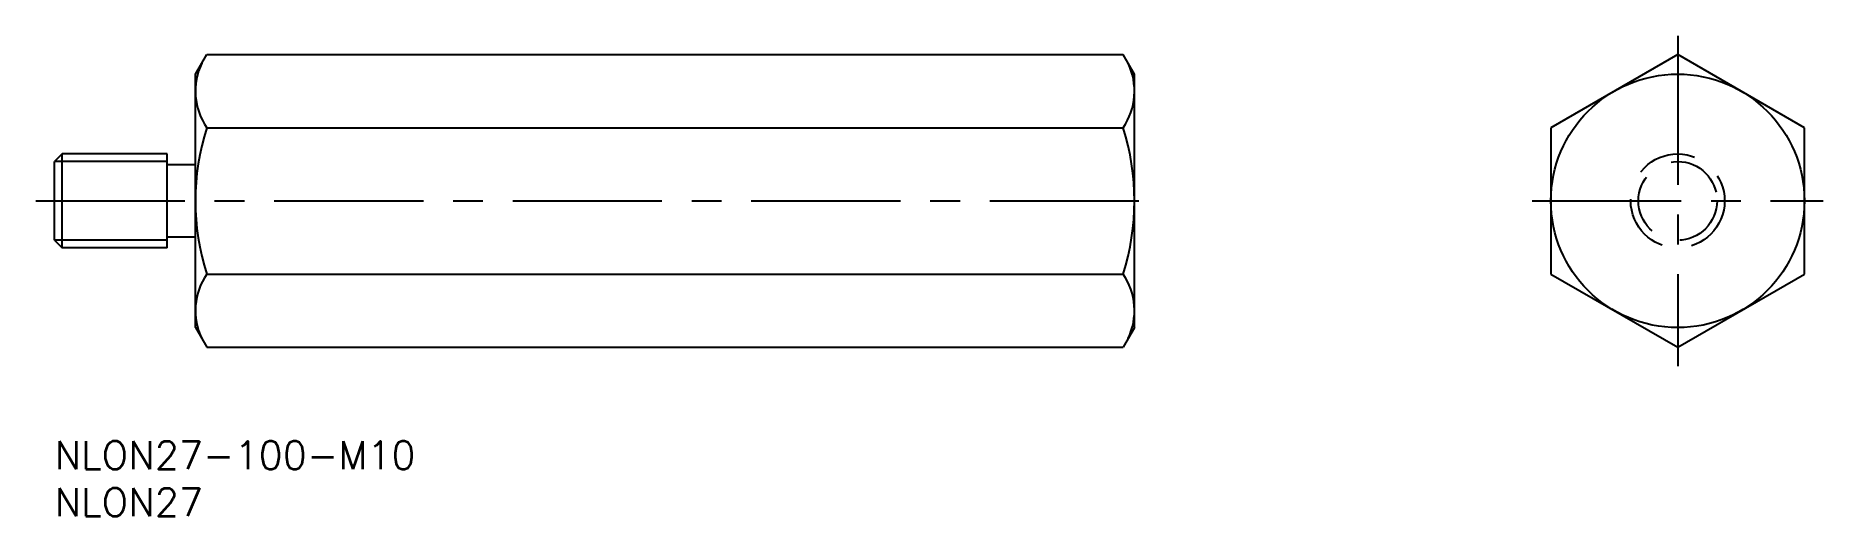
# Model space of a CAD drawing. Extents: x -2 to 188, y -8 to 43.
import ezdxf

# ---------------------------------------------------------------- set-up
doc = ezdxf.new("R2010")
doc.units = 0
doc.header["$LTSCALE"] = 0.5
doc.linetypes.add('CENTER', pattern=[50.8, 31.75, -6.35, 6.35, -6.35])
doc.linetypes.add('DASHED', pattern=[19.05, 12.7, -6.35])
for name, color, linetype in [('MSM_CENTER', 1, 'CENTER'), ('MSM_CONTINUOUS', 7, 'CONTINUOUS'), ('MSM_DASHED', 4, 'DASHED'), ('MSM_NARROW', 5, 'CONTINUOUS'), ('MSM_PART_NUMBER', 7, 'CONTINUOUS')]:
    doc.layers.add(name, color=color, linetype=linetype)
doc.styles.get("Standard").update_dxf_attribs({"font": 'txt.shx', "height": 3, "bigfont": 'bigfont.shx'})

# ---------------------------------------------------------------- blocks, each defined once
blk = doc.blocks.new('*U4')
at = {"layer": 'MSM_PART_NUMBER'}
blk.add_text('NLON27-100-M10', height=3, dxfattribs=at).set_placement((0, -3))
blk = doc.blocks.new('*U5')
at = {"layer": 'MSM_PART_NUMBER'}
blk.add_text('NLON27', height=3, dxfattribs=at).set_placement((0, -8))

msp = doc.modelspace()

# ---------------------------------------------------------------- linework, layer by layer
at = {"layer": 'MSM_CENTER'}
for p, q in [((172.85, 43.18), (172.85, 8)), ((-2, 25.59), (117, 25.59)), ((157.35, 25.59), (188.35, 25.59))]:
    msp.add_line(p, q, dxfattribs=at)
at = {"layer": 'MSM_CONTINUOUS'}
for p, q in [((15, 39.09), (16.21, 41.18)), ((16.21, 41.18), (113.79, 41.18)), ((115, 39.09), (113.79, 41.18)), ((172.85, 41.18), (159.35, 33.38)), ((186.35, 33.38), (172.85, 41.18)), ((15, 12.09), (15, 39.09)), ((115, 12.09), (115, 39.09)), ((16.21, 33.38), (113.79, 33.38)), ((159.35, 33.38), (159.35, 17.79)), ((186.35, 17.79), (186.35, 33.38)), ((0.81, 30.59), (0, 29.78)), ((12, 30.59), (0.81, 30.59)), ((0.81, 20.59), (0.81, 30.59)), ((12, 20.59), (12, 30.59)), ((0, 21.4), (0, 29.78)), ((15, 29.44), (12, 29.44)), ((0, 21.4), (0.81, 20.59)), ((15, 21.74), (12, 21.74)), ((12, 20.59), (0.81, 20.59)), ((16.21, 17.79), (113.79, 17.79)), ((159.35, 17.79), (172.85, 10)), ((172.85, 10), (186.35, 17.79)), ((15, 12.09), (16.21, 10)), ((115, 12.09), (113.79, 10)), ((16.21, 10), (113.79, 10))]:
    msp.add_line(p, q, dxfattribs=at)
msp.add_circle((172.85, 25.59), 13.5, dxfattribs=at)
for centre, radius, start, end in [((21.9, 37.28), 6.9, 154.3842, 214.3842), ((108.1, 37.28), 6.9, 325.6158, 25.6158), ((40.79, 25.59), 25.79, 162.412, 197.588), ((89.21, 25.59), 25.79, 342.412, 17.588), ((21.9, 13.9), 6.9, 145.6158, 205.6158), ((108.1, 13.9), 6.9, 334.3842, 34.3842)]:
    msp.add_arc(centre, radius, start, end, dxfattribs=at)
at = {"layer": 'MSM_DASHED'}
for radius in [5, 4.19]:
    msp.add_circle((172.85, 25.59), radius, dxfattribs=at)
at = {"layer": 'MSM_NARROW'}
for p, q in [((12, 29.78), (0, 29.78)), ((12, 21.4), (0, 21.4))]:
    msp.add_line(p, q, dxfattribs=at)

# ---------------------------------------------------------------- block references
at = {"layer": 'MSM_CONTINUOUS'}
for name in ['*U4', '*U5']:
    msp.add_blockref(name, (0, 0), dxfattribs=at)

doc.saveas('drawing.dxf')
